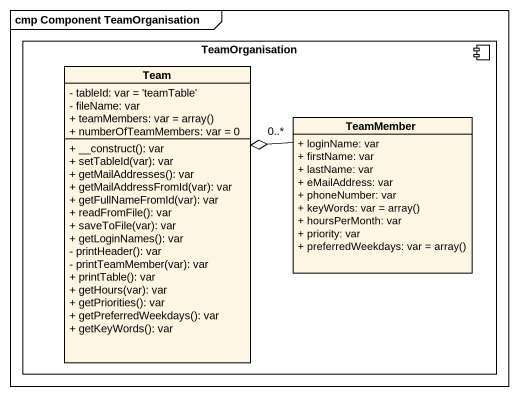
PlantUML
@startuml
mainframe cmp Component TeamOrganisation
hide circle
hide empty members
skinparam classAttributeIconSize 0
component TeamOrganisation {
  class Team {
    - tableId: var = 'teamTable'
    - fileName: var
    {field} + teamMembers: var = array()
    + numberOfTeamMembers: var = 0
    + __construct(): var
    + setTableId(var): var
    + getMailAddresses(): var
    + getMailAddressFromId(var): var
    + getFullNameFromId(var): var
    + readFromFile(): var
    + saveToFile(var): var
    + getLoginNames(): var
    - printHeader(): var
    - printTeamMember(var): var
    + printTable(): var
    + getHours(var): var
    + getPriorities(): var
    + getPreferredWeekdays(): var
    + getKeyWords(): var
  }
  class TeamMember {
    + loginName: var
    + firstName: var
    + lastName: var
    + eMailAddress: var
    + phoneNumber: var
    {field} + keyWords: var = array()
    + hoursPerMonth: var
    + priority: var
    {field} + preferredWeekdays: var = array()
  }
}
TeamMember "0..*" -left-o Team
@enduml
